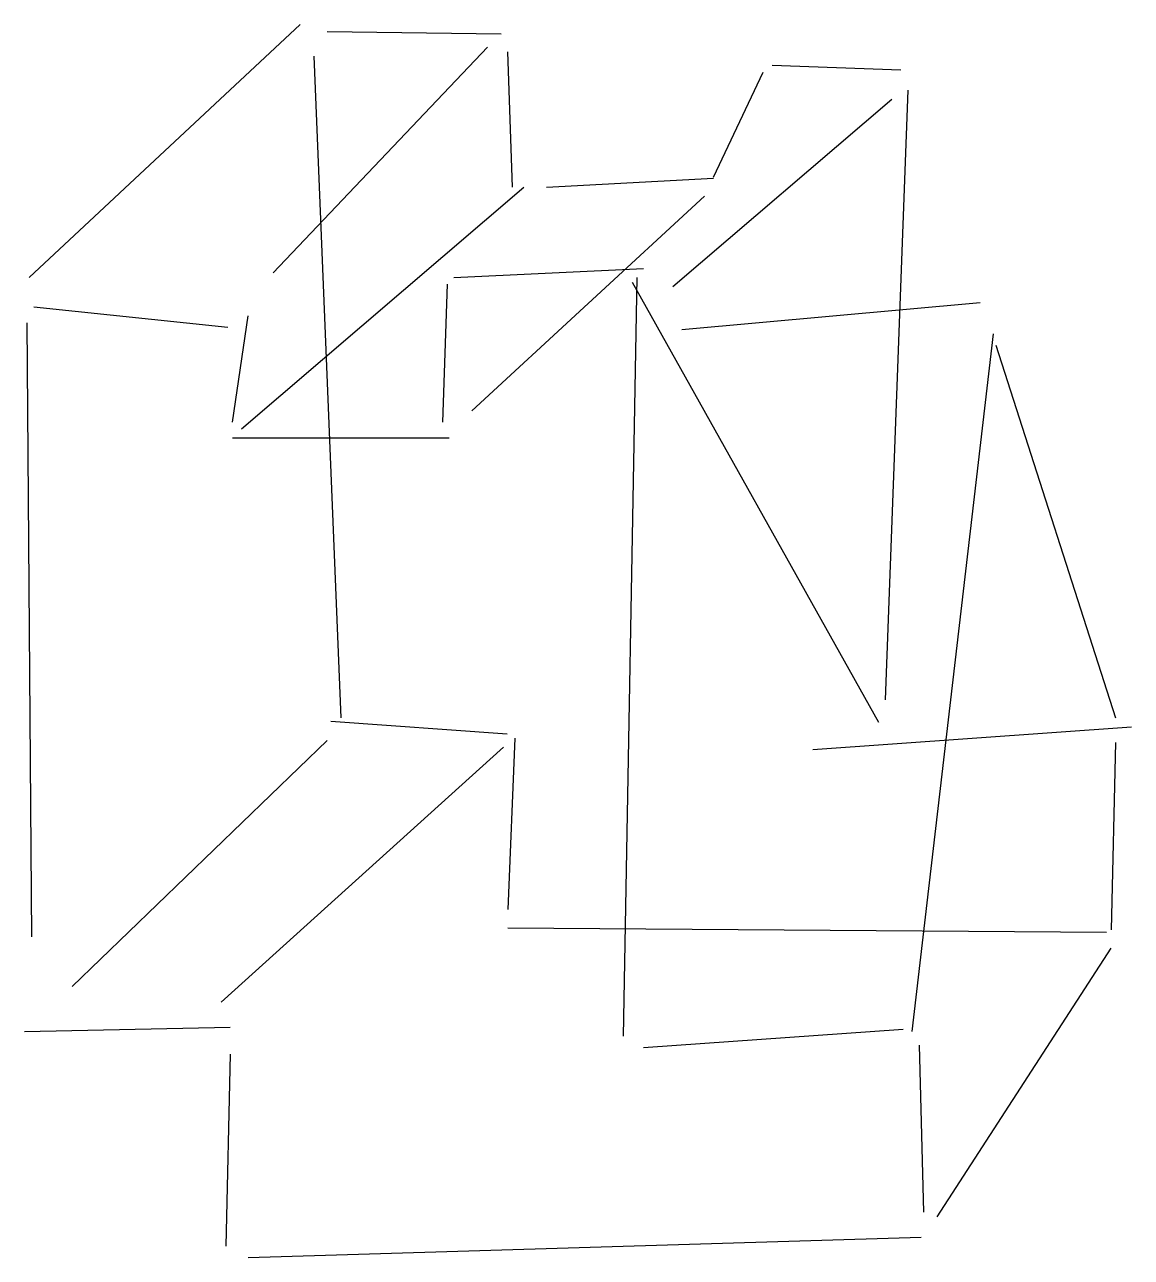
# Model space of a CAD drawing. Header units: metres. Extents: x -129 to 123, y -137 to 143.
import ezdxf

# ---------------------------------------------------------------- set-up
doc = ezdxf.new("R2010")
doc.units = ezdxf.units.M

msp = doc.modelspace()

# ---------------------------------------------------------------- linework, layer by layer
at = {"color": 0, "linetype": 'CONTINUOUS'}
for p, q in [((-127.581625, 85.738959), (-65.972792, 143.240536)), ((-59.811909, 141.700315), (-20.279574, 141.186909)), ((-72.133675, 86.765773), (-23.360016, 138.106467)), ((-62.89235, 136.052839), (-56.731467, -14.375394)), ((-17.712539, 106.275237), (-18.739353, 137.079653)), ((28.015904, 108.532121), (39.290612, 132.407973)), ((41.329259, 133.999211), (70.593454, 132.972397)), ((18.739353, 83.685331), (68.539826, 126.298107)), ((72.133675, 128.351735), (66.999606, -10.268139)), ((-10.011435, 106.275237), (27.980678, 108.328864)), ((-79.321372, 51.340694), (-15.145505, 106.275237)), ((25.92705, 104.221609), (-26.953864, 55.44795)), ((-31.06112, 85.738959), (12.065063, 87.792587)), ((-32.601341, 84.198738), (-33.628155, 52.880915)), ((10.524842, 85.738959), (7.444401, -86.765773)), ((9.498028, 84.712145), (65.459385, -15.402208)), ((-126.554811, 79.064669), (-82.401814, 74.444006)), ((20.792981, 73.930599), (88.562697, 80.091483)), ((-81.375, 52.880915), (-77.781151, 77.011041)), ((-128.095032, 75.47082), (-127.068218, -64.175868)), ((73.160489, -85.738959), (91.643139, 72.903785)), ((92.156546, 70.336751), (119.367114, -14.375394)), ((-81.375, 49.287066), (-32.087934, 49.287066)), ((-59.03303, -15.178628), (-18.934682, -18.042796)), ((50.570584, -21.563091), (122.960962, -16.429022)), ((-117.826893, -75.47082), (-59.811909, -19.509464)), ((-17.199132, -18.996057), (-18.739353, -58.014984)), ((-83.942035, -79.064669), (-19.766167, -21.049685)), ((119.367114, -20.022871), (118.3403, -62.635647)), ((-18.739353, -62.12224), (117.313486, -63.149054)), ((78.807965, -127.838328), (118.3403, -66.742902)), ((-128.608438, -85.738959), (-81.888407, -84.712145)), ((12.065063, -89.332808), (71.106861, -85.225552)), ((74.70071, -88.819401), (75.727524, -126.811514)), ((-81.888407, -90.873028), (-82.915221, -134.512618)), ((-77.781151, -137.079653), (75.214117, -132.458991))]:
    msp.add_line(p, q, dxfattribs=at)

doc.saveas('drawing.dxf')
